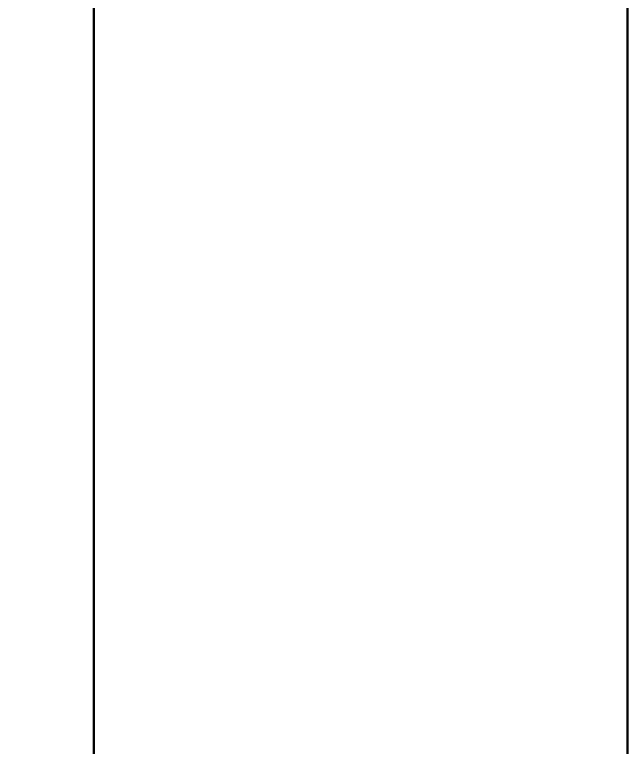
# Model space of a CAD drawing. Header units: millimetres. Extents: x -190 to 190, y -278 to 275.
# Drawn here: x 172.74 to 189.97, y 122.07 to 142.68 of the extents above; entities that cross this region are included whole.
import ezdxf

# ---------------------------------------------------------------- set-up
doc = ezdxf.new("R2010")
doc.units = ezdxf.units.MM
doc.layers.add('A-GENM', color=7, linetype='Continuous', lineweight=40)

msp = doc.modelspace()

# ---------------------------------------------------------------- meshes
at = {"layer": 'A-GENM', "color": 250, "true_color": 0x1d1d1d}
mesh = msp.add_polyface(dxfattribs=at)
corners = [(-190.035, 274.9, 684.719), (-190.035, -260.429, 684.719), (-175.035, -260.429, 684.719), (-175.035, 259.9, 684.719), (174.965, 259.9, 684.719), (174.965, -260.429, 684.719), (189.965, -260.429, 684.719), (189.965, 274.9, 684.719)]
mesh.append_faces([[corners[k] for k in face] for face in [(3, 0, 1, 2)]], dxfattribs={"vtx0": -1, "color": 250})
mesh.append_faces([[corners[k] for k in face] for face in [(0, 3, 4, 7)]], dxfattribs={"vtx0": -1, "vtx2": -1, "color": 250})
mesh.append_faces([[corners[k] for k in face] for face in [(6, 7, 4, 5)]], dxfattribs={"vtx1": -1, "color": 250})
mesh = msp.add_polyface(dxfattribs=at)
corners = [(-190.035, 274.9, 20), (189.965, 274.9, 20), (189.965, -260.429, 20), (174.965, -260.429, 20), (174.965, 259.9, 20), (-175.035, 259.9, 20), (-175.035, -260.429, 20), (-190.035, -260.429, 20)]
mesh.append_faces([[corners[k] for k in face] for face in [(4, 5, 0, 1)]], dxfattribs={"vtx1": -1, "vtx3": -1, "color": 250})
mesh.append_faces([[corners[k] for k in face] for face in [(2, 3, 4, 1)]], dxfattribs={"vtx2": -1, "color": 250})
mesh.append_faces([[corners[k] for k in face] for face in [(5, 6, 7, 0)]], dxfattribs={"vtx3": -1, "color": 250})
at = {"layer": 'A-GENM', "color": 252, "true_color": 0x979697}
mesh = msp.add_polyface(dxfattribs=at)
corners = [(189.965, 274.9, 699.719), (-190.035, 274.9, 699.719), (-190.035, -275.429, 699.719), (189.965, -275.429, 699.719)]
mesh.append_faces([[corners[k] for k in face] for face in [(3, 0, 1, 2)]], dxfattribs={"color": 252})
mesh = msp.add_polyface(dxfattribs=at)
corners = [(189.965, 274.9, 684.719), (189.965, -275.429, 684.719), (-190.035, -275.429, 684.719), (-190.035, 274.9, 684.719)]
mesh.append_faces([[corners[k] for k in face] for face in [(2, 3, 0, 1)]], dxfattribs={"color": 252})
at = {"layer": 'A-GENM', "color": 250, "true_color": 0x1d1d1d}
mesh = msp.add_polyface(dxfattribs=at)
corners = [(189.965, 274.9, 684.719), (189.965, -260.429, 684.719), (189.965, -260.429, 20), (189.965, 274.9, 20)]
mesh.append_faces([[corners[k] for k in face] for face in [(0, 1, 2, 3)]], dxfattribs={"color": 250})
at = {"layer": 'A-GENM', "color": 252, "true_color": 0x979697}
mesh = msp.add_polyface(dxfattribs=at)
corners = [(189.965, 274.9, 699.719), (189.965, -275.429, 699.719), (189.965, -275.429, 684.719), (189.965, 274.9, 684.719)]
mesh.append_faces([[corners[k] for k in face] for face in [(0, 1, 2, 3)]], dxfattribs={"color": 252})
at = {"layer": 'A-GENM', "color": 250, "true_color": 0x1d1d1d}
mesh = msp.add_polyface(dxfattribs=at)
corners = [(174.965, -260.429, 684.719), (174.965, 259.9, 684.719), (174.965, 259.9, 20), (174.965, -260.429, 20)]
mesh.append_faces([[corners[k] for k in face] for face in [(0, 1, 2, 3)]], dxfattribs={"color": 250})

doc.saveas('drawing.dxf')
